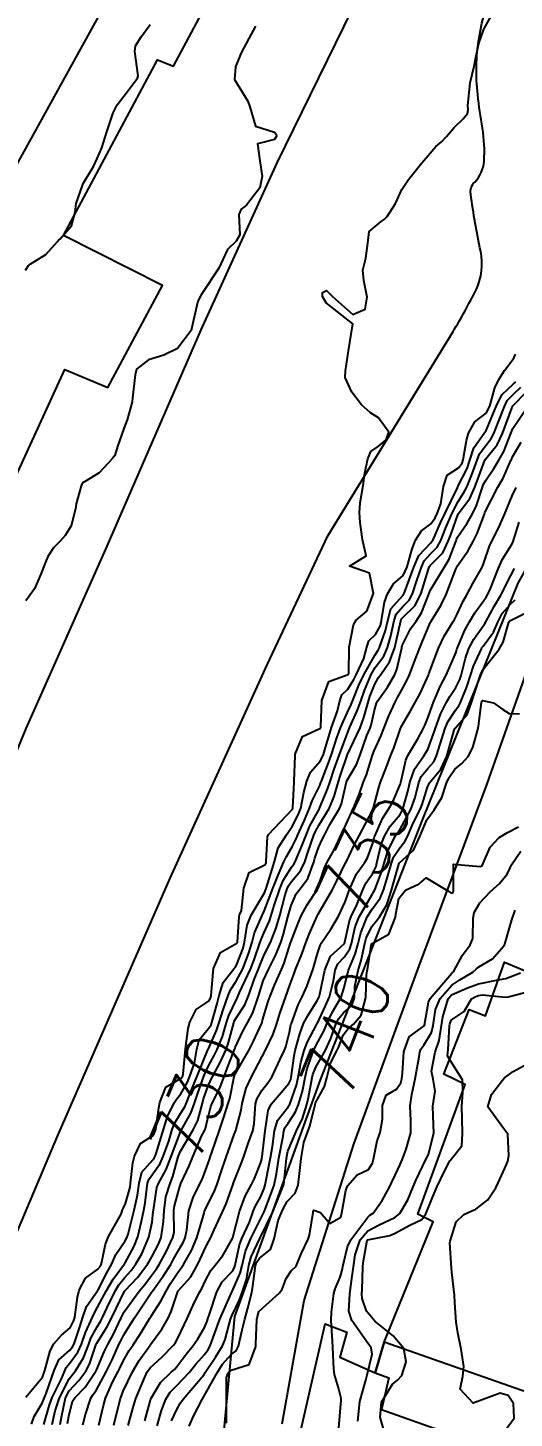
# Model space of a CAD drawing. Header units: metres. Extents: x 318500 to 325275, y 7408834 to 7428799.
# Drawn here: x 323237.1 to 323273.2, y 7418585.8 to 7418689 of the extents above; entities that cross this region are included whole.
import ezdxf
from ezdxf.enums import TextEntityAlignment as Align

# ---------------------------------------------------------------- set-up
doc = ezdxf.new("R2010")
doc.units = ezdxf.units.M
doc.header["$MEASUREMENT"] = 0
for name, color, linetype in [('Cotas', 45, 'Continuous'), ('Curvas de Nivel 1m', 11, 'Continuous'), ('Curvas de Nivel 5m', 15, 'Continuous'), ('Edificações', 30, 'Continuous'), ('Estação', 45, 'Continuous'), ('Vias Primárias', 230, 'Continuous')]:
    doc.layers.add(name, color=color, linetype=linetype)
doc.styles.add('Style-STANDARD', font='STANDARD.shx')

msp = doc.modelspace()

# ---------------------------------------------------------------- linework, layer by layer
at = {"layer": 'Curvas de Nivel 1m', "flags": 128}
for points, elevation in [([(323236.95, 7418587.34), (323238.18, 7418588.83), (323238.35, 7418589.32), (323238.75, 7418590.77), (323239.03, 7418591.31), (323239.59, 7418591.93), (323240.23, 7418592.49), (323240.5, 7418593.02), (323240.57, 7418593.29), (323240.77, 7418594.77), (323240.9, 7418595.28), (323241.37, 7418596.18), (323242.28, 7418596.83), (323242.49, 7418597.06), (323242.56, 7418597.27), (323242.86, 7418598.71), (323243.08, 7418599.26), (323244.02, 7418600.93), (323244.13, 7418601.24), (323244.19, 7418601.39), (323244.35, 7418601.71), (323244.69, 7418602.92), (323244.72, 7418603.23), (323244.9, 7418604.73), (323245.02, 7418605.23), (323245.47, 7418606.17), (323246.42, 7418606.78), (323246.6, 7418607.22), (323246.83, 7418608.83), (323246.89, 7418609.21), (323247.33, 7418610.35), (323248.48, 7418611.01), (323248.56, 7418611.11), (323248.59, 7418611.19), (323248.63, 7418611.33), (323248.8, 7418613.19), (323249, 7418614.7), (323249.12, 7418615.18), (323249.59, 7418616.13), (323250.55, 7418616.77), (323250.68, 7418617.04), (323250.7, 7418617.16), (323250.85, 7418618.88), (323250.89, 7418619.16), (323251.4, 7418620.35), (323252.61, 7418621.04), (323252.65, 7418621.1), (323252.66, 7418621.14), (323252.78, 7418623), (323252.82, 7418623.14), (323252.97, 7418623.46), (323253.12, 7418625.13), (323253.53, 7418626.28), (323254.69, 7418626.85), (323254.78, 7418627.02), (323254.8, 7418627.11), (323254.89, 7418628.93), (323254.96, 7418629.11), (323256.74, 7418630.99), (323256.77, 7418631.05), (323256.78, 7418631.08), (323256.86, 7418632.99), (323256.86, 7418633.08), (323256.94, 7418634.94), (323256.94, 7418635.08), (323257.5, 7418636.39), (323258.82, 7418637), (323258.85, 7418637.06), (323258.86, 7418637.1), (323258.93, 7418639.06), (323259.45, 7418640.47), (323260.88, 7418640.99), (323260.9, 7418641.01), (323260.91, 7418641.03), (323260.93, 7418641.08), (323260.95, 7418643.03), (323261.28, 7418644.67), (323261.47, 7418645.02), (323262.27, 7418645.68), (323262.76, 7418647), (323262.47, 7418648.51), (323260.98, 7418649.03), (323262.21, 7418649.79), (323261.94, 7418651.02), (323261.78, 7418652.27), (323261.71, 7418653.02), (323261.76, 7418653.74), (323261.99, 7418655.02), (323262.12, 7418655.97), (323262.33, 7418657.01), (323262.56, 7418657.54), (323263.1, 7418657.91), (323263.7, 7418658.41), (323263.91, 7418658.99), (323263.13, 7418660.05), (323262.54, 7418660.42), (323261.86, 7418661.02), (323261.15, 7418661.95), (323260.66, 7418663.04), (323260.69, 7418663.53), (323260.9, 7418665.03), (323261.22, 7418667.03), (323259.24, 7418668.59), (323258.98, 7418669.06), (323258.98, 7418669.34), (323259.26, 7418669.49), (323259.72, 7418669.05), (323261.23, 7418667.71), (323262.14, 7418668.11), (323262.3, 7418669.01), (323262.04, 7418670.25), (323261.98, 7418671.02), (323262.18, 7418671.91), (323262.33, 7418673.02), (323262.44, 7418673.89), (323263.32, 7418674.62), (323263.55, 7418674.78), (323263.77, 7418675), (323264.39, 7418675.95), (323264.87, 7418676.99), (323265.37, 7418677.74), (323266.35, 7418678.97), (323266.81, 7418679.53), (323267.4, 7418680.18), (323267.81, 7418680.54), (323268.17, 7418680.94), (323268.75, 7418681.6), (323269.43, 7418682.24), (323269.73, 7418682.63), (323269.78, 7418682.92), (323269.76, 7418683.24), (323269.95, 7418684.92), (323270.24, 7418686.15), (323270.39, 7418686.92), (323270.58, 7418687.84), (323270.95, 7418688.91), (323271.53, 7418689.91)], 727), ([(323236.93, 7418671.02), (323237.15, 7418671.35), (323237.21, 7418671.42), (323237.27, 7418671.45), (323238.43, 7418672.18), (323239.3, 7418673.14), (323239.38, 7418673.24), (323239.46, 7418673.32), (323240.33, 7418674.29), (323240.6, 7418675.31), (323240.69, 7418675.95), (323241.15, 7418677.3), (323241.21, 7418677.44), (323241.36, 7418677.69), (323241.96, 7418678.7), (323242.24, 7418679.29), (323242.58, 7418680.09), (323242.96, 7418681.28), (323243.42, 7418682.7), (323243.72, 7418683.27), (323244.46, 7418684.24), (323245.23, 7418685.25), (323245.28, 7418685.43), (323245.03, 7418687.25), (323245.09, 7418687.66), (323245.5, 7418688.32), (323246.18, 7418689.24)], 727), ([(323254.01, 7418689.13), (323253.5, 7418688.21), (323252.93, 7418687.15), (323252.52, 7418686.11), (323252.44, 7418685.16), (323253.44, 7418683.55), (323253.57, 7418683.14), (323253.99, 7418681.7), (323255.41, 7418681.25), (323255.54, 7418681.11), (323255.56, 7418680.96), (323255.4, 7418680.7), (323254.15, 7418680.38), (323254.32, 7418679.13), (323254.5, 7418677.98), (323254.32, 7418677.13), (323253.34, 7418675.84), (323252.94, 7418675.54), (323252.76, 7418675.15), (323252.83, 7418673.62), (323252.55, 7418673.15), (323251.92, 7418672.53), (323251.27, 7418671.16), (323249.96, 7418669.18), (323249.72, 7418668.7), (323249.37, 7418667.19), (323249.21, 7418666.53), (323248.2, 7418665.2), (323247.18, 7418664.7), (323246.05, 7418664.36), (323245.17, 7418663.67), (323245.07, 7418663.24), (323244.87, 7418661.52), (323244.83, 7418661.24), (323244.48, 7418659.89), (323244.22, 7418659.25), (323243.74, 7418657.91), (323243.55, 7418657.26), (323243.35, 7418657.01), (323243.08, 7418656.7), (323242.39, 7418655.97), (323241.31, 7418655.3), (323241.15, 7418655.21), (323241.06, 7418655), (323240.69, 7418653.65), (323240.64, 7418653.3), (323240.3, 7418652.02), (323239.86, 7418651.31), (323239.46, 7418650.86), (323239, 7418650.4), (323238.57, 7418649.74), (323238.4, 7418649.33), (323238.06, 7418648.43), (323237.58, 7418647.34), (323236.94, 7418646.45)], 727), ([(323237.37, 7418585.33), (323237.57, 7418585.9), (323238.15, 7418586.89), (323238.28, 7418587.2), (323238.33, 7418587.32), (323238.45, 7418587.6), (323239.04, 7418589.31), (323239.4, 7418590.1), (323240.2, 7418590.82), (323240.42, 7418591.07), (323240.52, 7418591.29), (323240.95, 7418592.56), (323241.18, 7418593.28), (323241.45, 7418594.07), (323242.26, 7418595.23), (323242.28, 7418595.27), (323242.97, 7418596.57), (323243.32, 7418597.25), (323243.63, 7418597.92), (323244.32, 7418598.95), (323244.43, 7418599.13), (323244.48, 7418599.24), (323244.53, 7418599.44), (323244.99, 7418601.23), (323245.24, 7418602.34), (323245.35, 7418603.23), (323245.56, 7418604.04), (323246.4, 7418604.99), (323246.5, 7418605.12), (323246.54, 7418605.22), (323246.61, 7418605.43), (323247.17, 7418607.21), (323247.46, 7418608.18), (323247.96, 7418609.2), (323248.16, 7418609.49), (323248.46, 7418609.86), (323248.94, 7418610.72), (323249.13, 7418611.18), (323249.46, 7418612.14), (323249.64, 7418613.17), (323249.82, 7418613.86), (323250.52, 7418614.7), (323250.7, 7418614.99), (323250.75, 7418615.16), (323251.15, 7418616.56), (323251.3, 7418617.15), (323251.6, 7418618.12), (323252.4, 7418619.14), (323252.49, 7418619.23), (323252.58, 7418619.41), (323253.07, 7418620.67), (323253.18, 7418621.13), (323253.39, 7418622.37), (323253.68, 7418623.12), (323254.66, 7418624.79), (323254.79, 7418625.11), (323255.24, 7418626.54), (323255.4, 7418627.1), (323255.69, 7418628.11), (323256.29, 7418629.09), (323256.73, 7418629.7), (323257.2, 7418630.61), (323257.36, 7418631.07), (323257.59, 7418632.24), (323257.81, 7418633.07), (323258.09, 7418633.75), (323258.79, 7418634.55), (323258.98, 7418634.88), (323259.04, 7418635.06), (323259.14, 7418635.4), (323259.65, 7418637.05), (323260.09, 7418638.29), (323260.25, 7418639.04), (323260.41, 7418639.48), (323260.86, 7418639.91), (323261.29, 7418640.61), (323261.49, 7418641.02), (323262.04, 7418642.17), (323262.26, 7418643.01), (323262.42, 7418643.5), (323262.91, 7418643.96), (323263.29, 7418644.63), (323263.36, 7418645), (323263.59, 7418646.36), (323263.81, 7418646.99), (323264.24, 7418647.71), (323264.97, 7418648.35), (323265.27, 7418648.98), (323265.64, 7418650.33), (323265.89, 7418650.97), (323266.32, 7418651.66), (323267.03, 7418652.17), (323267.35, 7418652.63), (323267.49, 7418652.94), (323267.77, 7418653.66), (323267.95, 7418654.94), (323268.23, 7418655.78), (323269.08, 7418656.34), (323269.34, 7418656.67), (323269.41, 7418656.92), (323269.67, 7418658.36), (323269.82, 7418658.91), (323270.28, 7418659.76), (323271.13, 7418660.38), (323271.4, 7418660.9), (323271.78, 7418662.27), (323272.07, 7418662.89), (323272.5, 7418663.57), (323273.19, 7418664.47), (323273.3, 7418664.76)], 728), ([(323238.28, 7418585.32), (323238.7, 7418586.77), (323238.9, 7418587.31), (323239.58, 7418588.71), (323239.83, 7418589.3), (323239.94, 7418589.54), (323240.19, 7418589.83), (323240.81, 7418590.67), (323241.07, 7418591.28), (323241.37, 7418592.13), (323241.89, 7418593.27), (323242, 7418593.51), (323242.25, 7418593.97), (323242.94, 7418595.26), (323243.42, 7418596.1), (323244.28, 7418597.24), (323244.29, 7418597.26), (323244.99, 7418598.55), (323245.26, 7418599.23), (323245.52, 7418600.41), (323245.7, 7418601.22), (323245.81, 7418601.76), (323245.99, 7418603.22), (323246.08, 7418603.51), (323246.38, 7418603.91), (323246.92, 7418604.68), (323247.14, 7418605.21), (323247.55, 7418606.34), (323247.82, 7418607.2), (323247.98, 7418607.65), (323248.44, 7418608.39), (323248.74, 7418608.89), (323248.87, 7418609.18), (323249.33, 7418610.32), (323249.66, 7418611.17), (323250.47, 7418613.13), (323250.48, 7418613.16), (323250.5, 7418613.21), (323251.11, 7418614.57), (323251.3, 7418615.15), (323251.59, 7418616.1), (323251.96, 7418617.15), (323252.14, 7418617.57), (323252.57, 7418618.23), (323253.06, 7418619.13), (323253.49, 7418620.24), (323253.74, 7418621.12), (323253.93, 7418621.81), (323254.5, 7418623.11), (323254.64, 7418623.42), (323255.28, 7418625.1), (323255.67, 7418626.1), (323256.11, 7418627.09), (323256.3, 7418627.48), (323256.71, 7418628.19), (323257.02, 7418628.78), (323257.14, 7418629.08), (323257.63, 7418630.18), (323258, 7418631.07), (323258.2, 7418631.61), (323258.77, 7418632.75), (323258.86, 7418632.96), (323258.9, 7418633.06), (323259.41, 7418634.43), (323259.63, 7418635.05), (323260.05, 7418636.28), (323260.32, 7418637.04), (323260.84, 7418638.2), (323261.1, 7418638.77), (323261.2, 7418639.02), (323261.68, 7418640.2), (323262.06, 7418641.01), (323262.89, 7418642.45), (323263.11, 7418642.79), (323263.21, 7418643), (323263.66, 7418644.25), (323263.82, 7418644.99), (323264.06, 7418645.87), (323264.96, 7418646.89), (323265, 7418646.94), (323265.02, 7418646.98), (323265.06, 7418647.07), (323265.76, 7418648.97), (323266.12, 7418649.83), (323267.01, 7418650.76), (323267.1, 7418650.86), (323267.16, 7418650.95), (323267.73, 7418652.24), (323268.05, 7418652.93), (323269, 7418654.86), (323269.02, 7418654.92), (323269.03, 7418654.95), (323269.06, 7418655), (323269.71, 7418656.28), (323269.92, 7418656.91), (323270.2, 7418657.81), (323270.97, 7418658.9), (323271.04, 7418658.98), (323271.12, 7418659.1), (323271.88, 7418660.89), (323272.28, 7418661.76), (323273.17, 7418662.57), (323273.32, 7418662.71)], 729), ([(323239.49, 7418585.3), (323239.58, 7418585.86), (323239.9, 7418587.29), (323240.17, 7418587.8), (323240.88, 7418588.57), (323241.41, 7418589.28), (323241.67, 7418589.79), (323242.17, 7418591.27), (323242.18, 7418591.3), (323242.21, 7418591.36), (323242.96, 7418592.53), (323243.34, 7418593.25), (323244.26, 7418595.2), (323244.29, 7418595.24), (323245.25, 7418596.25), (323245.99, 7418597.21), (323246.11, 7418597.4), (323246.3, 7418597.76), (323246.8, 7418598.71), (323246.99, 7418599.2), (323247.16, 7418600.37), (323247.21, 7418601.2), (323247.34, 7418602.21), (323247.66, 7418603.2), (323247.85, 7418603.72), (323248.26, 7418605.19), (323248.4, 7418605.56), (323249.38, 7418607.18), (323249.71, 7418607.89), (323250.05, 7418609.17), (323250.14, 7418609.48), (323250.47, 7418610.39), (323250.7, 7418610.94), (323250.82, 7418611.16), (323251.4, 7418612.24), (323251.81, 7418613.15), (323251.99, 7418613.66), (323252.39, 7418615.14), (323252.42, 7418615.25), (323252.53, 7418615.45), (323253.21, 7418616.47), (323253.47, 7418617.13), (323253.94, 7418618.48), (323254.21, 7418619.12), (323254.32, 7418619.38), (323254.59, 7418620.05), (323254.94, 7418620.77), (323255.1, 7418621.1), (323255.53, 7418622.19), (323255.8, 7418623.09), (323256.21, 7418624.64), (323256.35, 7418625.08), (323256.44, 7418625.3), (323256.67, 7418625.62), (323257.35, 7418626.41), (323257.66, 7418627.07), (323257.92, 7418627.84), (323258.33, 7418629.06), (323258.45, 7418629.34), (323258.73, 7418629.83), (323259.47, 7418631.05), (323259.85, 7418631.94), (323260.16, 7418633.04), (323260.3, 7418633.51), (323260.8, 7418634.98), (323260.81, 7418635.02), (323260.83, 7418635.06), (323261.76, 7418637.02), (323262.05, 7418637.79), (323262.39, 7418639.01), (323262.5, 7418639.36), (323262.87, 7418640.28), (323263.12, 7418640.76), (323263.31, 7418641), (323263.96, 7418641.92), (323264.34, 7418642.99), (323264.44, 7418643.45), (323264.78, 7418644.98), (323264.82, 7418645.1), (323264.93, 7418645.22), (323265.84, 7418646.08), (323266.27, 7418646.96), (323266.84, 7418648.81), (323266.89, 7418648.95), (323266.91, 7418649.02), (323266.98, 7418649.09), (323267.9, 7418650.03), (323268.34, 7418650.93), (323268.52, 7418651.43), (323269.04, 7418652.92), (323269.91, 7418654.05), (323270.29, 7418654.91), (323270.5, 7418655.48), (323271.04, 7418656.9), (323271.06, 7418656.93), (323271.09, 7418656.98), (323271.95, 7418658.05), (323272.34, 7418658.88), (323273.03, 7418660.76), (323273.07, 7418660.87), (323273.09, 7418660.92), (323273.14, 7418660.97), (323274.08, 7418661.93)], 731), ([(323240.04, 7418585.38), (323240.14, 7418585.93), (323240.41, 7418587.03), (323240.59, 7418587.29), (323241.35, 7418588.09), (323242.15, 7418589.27), (323242.16, 7418589.29), (323242.18, 7418589.35), (323242.75, 7418590.71), (323243.03, 7418591.26), (323243.45, 7418592.02), (323244.02, 7418593.24), (323244.24, 7418593.68), (323245.36, 7418595.22), (323245.77, 7418595.71), (323246.28, 7418596.36), (323246.64, 7418596.86), (323246.85, 7418597.2), (323247.36, 7418598.14), (323247.87, 7418599.19), (323247.95, 7418599.57), (323247.94, 7418601.19), (323247.99, 7418601.55), (323248.37, 7418602.97), (323248.43, 7418603.13), (323248.45, 7418603.19), (323249.06, 7418604.51), (323249.34, 7418605.18), (323250.02, 7418606.77), (323250.24, 7418607.16), (323250.29, 7418607.29), (323250.43, 7418607.94), (323250.68, 7418608.93), (323250.78, 7418609.16), (323251.34, 7418610.28), (323251.67, 7418611.15), (323251.9, 7418611.73), (323252.44, 7418613.14), (323252.46, 7418613.18), (323252.5, 7418613.31), (323253.09, 7418614.56), (323253.41, 7418615.13), (323253.79, 7418615.87), (323254.21, 7418617.12), (323254.57, 7418618.25), (323254.97, 7418619.1), (323255.51, 7418620.18), (323255.87, 7418621.09), (323256.05, 7418621.65), (323256.43, 7418623.08), (323256.65, 7418623.85), (323257.02, 7418624.71), (323257.31, 7418625.07), (323257.89, 7418625.85), (323258.33, 7418627.06), (323258.41, 7418627.35), (323258.71, 7418628.19), (323258.98, 7418628.79), (323259.11, 7418629.05), (323259.53, 7418629.85), (323260.24, 7418631.04), (323260.39, 7418631.39), (323260.75, 7418633.03), (323260.75, 7418633.05), (323260.77, 7418633.09), (323261.49, 7418634.32), (323261.77, 7418635.02), (323262.27, 7418636.46), (323262.51, 7418637), (323262.59, 7418637.24), (323262.84, 7418638.35), (323262.99, 7418638.86), (323263.07, 7418639), (323263.8, 7418640.06), (323264.35, 7418640.99), (323264.5, 7418641.37), (323264.86, 7418642.98), (323264.86, 7418643.02), (323264.9, 7418643.14), (323265.52, 7418644.37), (323265.94, 7418644.96), (323266.33, 7418645.57), (323266.86, 7418646.95), (323266.96, 7418647.22), (323268, 7418648.93), (323268.37, 7418649.55), (323268.9, 7418650.92), (323268.93, 7418651.01), (323269.01, 7418651.19), (323269.72, 7418652.23), (323270.12, 7418652.91), (323270.42, 7418653.53), (323270.85, 7418654.9), (323270.9, 7418655.06), (323271.07, 7418655.38), (323271.69, 7418656.28), (323272.08, 7418656.89), (323272.44, 7418657.54), (323272.96, 7418658.87), (323273.12, 7418659.26), (323274.19, 7418660.85)], 732), ([(323241.18, 7418585.28), (323241.37, 7418586.05), (323241.78, 7418587.27), (323241.93, 7418587.5), (323242.17, 7418587.84), (323242.94, 7418589.26), (323243.35, 7418590.1), (323243.86, 7418591.25), (323243.98, 7418591.48), (323244.22, 7418591.96), (323244.71, 7418592.76), (323245.01, 7418593.23), (323246.26, 7418595.09), (323246.31, 7418595.16), (323246.34, 7418595.21), (323247.15, 7418596.33), (323247.7, 7418597.2), (323247.91, 7418597.58), (323248.31, 7418598.28), (323248.64, 7418598.86), (323248.78, 7418599.18), (323248.9, 7418599.76), (323249.05, 7418601.18), (323249.36, 7418602.17), (323249.87, 7418603.17), (323250.03, 7418603.51), (323250.39, 7418604.44), (323250.57, 7418604.98), (323250.64, 7418605.16), (323250.76, 7418605.51), (323251.33, 7418607.15), (323251.59, 7418607.99), (323251.97, 7418609.14), (323252.08, 7418609.52), (323252.41, 7418611.14), (323252.42, 7418611.2), (323252.48, 7418611.32), (323253.52, 7418613.12), (323253.85, 7418613.78), (323254.47, 7418615.11), (323254.49, 7418615.16), (323254.53, 7418615.32), (323254.95, 7418616.71), (323255.08, 7418617.1), (323255.4, 7418617.93), (323255.93, 7418619.09), (323256.13, 7418619.55), (323256.6, 7418621.08), (323256.61, 7418621.11), (323257.17, 7418622.53), (323257.4, 7418623.07), (323257.83, 7418623.88), (323258.6, 7418625.06), (323258.62, 7418625.1), (323258.66, 7418625.23), (323259.11, 7418626.63), (323259.31, 7418627.05), (323259.81, 7418627.93), (323260.35, 7418629.04), (323260.73, 7418629.89), (323261.26, 7418631.02), (323261.7, 7418632.08), (323262.03, 7418633.01), (323262.23, 7418633.55), (323262.68, 7418635), (323262.8, 7418635.33), (323263.34, 7418636.47), (323263.54, 7418636.99), (323263.9, 7418637.92), (323264.39, 7418638.98), (323264.55, 7418639.29), (323264.86, 7418639.86), (323265.26, 7418640.59), (323265.44, 7418640.97), (323265.76, 7418641.83), (323266.19, 7418642.96), (323266.41, 7418643.46), (323266.93, 7418644.71), (323267, 7418644.88), (323267.04, 7418644.95), (323267.76, 7418646.12), (323268.16, 7418646.93), (323268.87, 7418648.81), (323268.92, 7418648.92), (323268.95, 7418648.96), (323268.98, 7418649.03), (323269.76, 7418650.15), (323270.19, 7418650.91), (323270.46, 7418651.47), (323271, 7418652.9), (323271.01, 7418652.93), (323271.04, 7418653.01), (323272, 7418654.89), (323272.38, 7418655.57), (323272.96, 7418656.87), (323273, 7418656.96), (323273.09, 7418657.16), (323273.73, 7418658.24)], 733), ([(323242.36, 7418585.27), (323242.7, 7418586.72), (323242.86, 7418587.26), (323243.41, 7418588.49), (323243.81, 7418589.25), (323243.93, 7418589.49), (323244.19, 7418590.05), (323244.62, 7418590.81), (323244.91, 7418591.23), (323245.44, 7418592.01), (323246.14, 7418593.21), (323246.24, 7418593.35), (323246.98, 7418594.47), (323247.36, 7418595.2), (323247.69, 7418595.78), (323248.28, 7418596.66), (323248.5, 7418596.97), (323248.64, 7418597.18), (323249.24, 7418598.24), (323249.63, 7418599.17), (323250.19, 7418601.01), (323250.22, 7418601.16), (323250.25, 7418601.25), (323250.34, 7418601.42), (323250.93, 7418602.59), (323251.15, 7418603.15), (323251.46, 7418604.08), (323251.82, 7418605.15), (323252.42, 7418606.84), (323252.53, 7418607.14), (323252.94, 7418608.64), (323253.02, 7418609.13), (323253.31, 7418610.29), (323253.69, 7418611.12), (323254.5, 7418612.64), (323254.74, 7418613.11), (323255.32, 7418614.3), (323255.59, 7418615.09), (323255.81, 7418615.82), (323256.24, 7418617.08), (323256.57, 7418618), (323256.87, 7418618.79), (323256.98, 7418619.08), (323257.44, 7418620.23), (323257.74, 7418621.07), (323257.98, 7418621.71), (323258.57, 7418623.06), (323258.59, 7418623.11), (323258.64, 7418623.19), (323259.72, 7418625.04), (323260.04, 7418625.67), (323260.69, 7418627), (323260.7, 7418627.02), (323261.36, 7418628.37), (323261.69, 7418629.02), (323262.74, 7418631), (323263.16, 7418632.6), (323263.29, 7418632.99), (323263.71, 7418634.06), (323264.06, 7418634.99), (323264.26, 7418635.53), (323264.77, 7418636.98), (323264.78, 7418637.02), (323264.82, 7418637.1), (323265.51, 7418638.3), (323265.89, 7418638.96), (323266.23, 7418639.59), (323266.85, 7418640.95), (323266.88, 7418641.03), (323267.6, 7418642.94), (323268.02, 7418643.83), (323268.68, 7418644.92), (323268.78, 7418645.08), (323268.94, 7418645.42), (323269.43, 7418646.44), (323269.68, 7418646.91), (323270.13, 7418647.75), (323270.8, 7418648.9), (323270.86, 7418649.02), (323270.99, 7418649.36), (323271.38, 7418650.52), (323271.56, 7418650.89), (323272.05, 7418651.86), (323272.48, 7418652.88), (323273.05, 7418654.25), (323273.35, 7418654.87)], 734), ([(323244.55, 7418585.23), (323244.88, 7418586.5), (323245.11, 7418587.23), (323245.78, 7418588.82), (323245.96, 7418589.21), (323246.04, 7418589.35), (323246.18, 7418589.52), (323247.07, 7418590.33), (323247.92, 7418591.19), (323248.04, 7418591.36), (323248.22, 7418591.73), (323248.69, 7418592.72), (323248.92, 7418593.18), (323249.48, 7418594.4), (323249.87, 7418595.17), (323250.02, 7418595.41), (323250.27, 7418595.96), (323250.68, 7418596.75), (323251, 7418597.15), (323251.58, 7418597.86), (323252.3, 7418599.13), (323252.32, 7418599.19), (323252.81, 7418601.13), (323253.22, 7418602.26), (323253.69, 7418603.12), (323253.93, 7418603.57), (323254.39, 7418604.75), (323254.47, 7418605.04), (323254.48, 7418605.11), (323254.5, 7418605.21), (323254.72, 7418607.11), (323254.94, 7418608.61), (323255.15, 7418609.1), (323255.76, 7418609.79), (323256.47, 7418610.63), (323256.62, 7418610.93), (323256.65, 7418611.08), (323256.88, 7418612.69), (323256.95, 7418613.08), (323257.28, 7418614.31), (323257.57, 7418615.07), (323257.9, 7418615.71), (323258.56, 7418616.75), (323258.67, 7418616.95), (323258.72, 7418617.06), (323258.78, 7418617.27), (323259.14, 7418619.05), (323259.57, 7418620.07), (323260.61, 7418621.03), (323260.97, 7418622.69), (323261.1, 7418623.02), (323261.53, 7418623.9), (323261.96, 7418625.01), (323262.19, 7418625.49), (323262.68, 7418626.19), (323262.95, 7418626.74), (323263.02, 7418627), (323263.34, 7418628.36), (323263.58, 7418628.99), (323264, 7418629.72), (323264.74, 7418630.59), (323264.95, 7418630.98), (323265.33, 7418632.4), (323265.45, 7418632.97), (323265.8, 7418633.95), (323266.51, 7418634.95), (323266.8, 7418635.43), (323267.33, 7418636.94), (323267.73, 7418638.04), (323268.18, 7418638.93), (323268.43, 7418639.35), (323268.87, 7418640.02), (323269.18, 7418640.61), (323269.28, 7418640.92), (323269.59, 7418642.21), (323269.85, 7418642.91), (323270.21, 7418643.61), (323270.93, 7418644.62), (323271.04, 7418644.78), (323271.1, 7418644.9), (323271.74, 7418646.1), (323272.21, 7418646.88), (323272.97, 7418648.33), (323273.23, 7418648.87)], 736), ([(323245.78, 7418585.57), (323246.16, 7418586.95), (323246.21, 7418587.16), (323246.23, 7418587.21), (323246.94, 7418588.43), (323247.73, 7418589.19), (323247.98, 7418589.4), (323248.19, 7418589.64), (323248.86, 7418590.52), (323249.38, 7418591.17), (323249.72, 7418591.66), (323250.23, 7418592.57), (323250.4, 7418592.99), (323250.46, 7418593.16), (323250.59, 7418593.5), (323251.12, 7418595.15), (323251.52, 7418595.89), (323252.28, 7418596.69), (323252.45, 7418596.97), (323252.48, 7418597.13), (323252.8, 7418598.64), (323252.98, 7418599.12), (323253.55, 7418600.34), (323253.82, 7418601.12), (323253.97, 7418601.49), (323254.36, 7418602.19), (323254.64, 7418602.83), (323254.72, 7418603.1), (323255, 7418604.49), (323255.1, 7418605.1), (323255.26, 7418605.95), (323255.41, 7418607.1), (323255.63, 7418607.89), (323256.45, 7418608.93), (323256.51, 7418609.02), (323256.54, 7418609.08), (323257.04, 7418610.5), (323257.16, 7418611.07), (323257.37, 7418612.19), (323257.6, 7418613.07), (323257.85, 7418613.73), (323258.53, 7418614.98), (323258.56, 7418615.03), (323258.57, 7418615.06), (323259.2, 7418616.4), (323259.49, 7418617.05), (323259.78, 7418618.25), (323259.92, 7418619.04), (323260.12, 7418619.5), (323260.6, 7418620.03), (323261, 7418620.63), (323261.12, 7418621.02), (323261.4, 7418622.25), (323261.7, 7418623.01), (323262.66, 7418624.65), (323262.79, 7418624.87), (323262.86, 7418625), (323263.36, 7418626.31), (323263.56, 7418626.99), (323263.82, 7418627.87), (323264.38, 7418628.98), (323264.51, 7418629.19), (323264.73, 7418629.5), (323265.54, 7418630.97), (323265.85, 7418631.86), (323266.13, 7418632.96), (323266.31, 7418633.42), (323266.79, 7418634.01), (323267.23, 7418634.51), (323267.43, 7418634.94), (323267.7, 7418635.83), (323268.05, 7418636.93), (323268.27, 7418637.48), (323268.84, 7418638.33), (323269.09, 7418638.67), (323269.21, 7418638.92), (323269.7, 7418640.08), (323269.97, 7418640.91), (323270.18, 7418641.61), (323270.77, 7418642.9), (323270.81, 7418642.99), (323270.9, 7418643.1), (323271.67, 7418644.14), (323272, 7418644.88), (323272.31, 7418645.51), (323272.95, 7418646.24), (323273.29, 7418646.53)], 737), ([(323246.7, 7418585.2), (323247.01, 7418586.34), (323247.35, 7418587.2), (323247.66, 7418587.7), (323248.17, 7418588.22), (323249.06, 7418589.18), (323249.57, 7418589.79), (323250.2, 7418590.5), (323250.48, 7418590.88), (323250.64, 7418591.15), (323251.06, 7418592.31), (323251.36, 7418593.14), (323252.21, 7418595.08), (323252.23, 7418595.13), (323252.24, 7418595.15), (323252.26, 7418595.19), (323252.87, 7418596.54), (323253, 7418597.12), (323253.25, 7418598.18), (323253.64, 7418599.12), (323254.33, 7418600.46), (323254.63, 7418601.11), (323255.12, 7418602.34), (323255.38, 7418603.09), (323255.55, 7418603.92), (323255.72, 7418605.09), (323256.05, 7418606.72), (323256.11, 7418607.08), (323256.18, 7418607.33), (323256.43, 7418607.69), (323256.98, 7418608.53), (323257.2, 7418609.07), (323257.48, 7418610.05), (323257.68, 7418611.07), (323257.83, 7418611.73), (323258.31, 7418613.06), (323258.37, 7418613.2), (323258.51, 7418613.46), (323259.07, 7418614.51), (323259.29, 7418615.05), (323259.69, 7418615.89), (323260.37, 7418617.03), (323260.57, 7418617.67), (323260.9, 7418619.03), (323261.4, 7418620.22), (323261.63, 7418621.01), (323261.82, 7418621.82), (323262.29, 7418623.01), (323262.65, 7418623.57), (323263.26, 7418624.39), (323263.51, 7418624.99), (323263.78, 7418625.88), (323264.1, 7418626.99), (323264.25, 7418627.43), (323264.71, 7418628.13), (323265.1, 7418628.59), (323265.28, 7418628.97), (323265.71, 7418629.95), (323266.23, 7418630.96), (323266.37, 7418631.33), (323266.77, 7418632.63), (323266.86, 7418632.86), (323266.92, 7418632.95), (323267.75, 7418633.97), (323268.2, 7418634.93), (323268.75, 7418636.85), (323268.77, 7418636.92), (323268.78, 7418636.96), (323268.82, 7418637), (323269.72, 7418638.03), (323270.05, 7418638.91), (323270.23, 7418639.54), (323270.68, 7418640.9), (323270.73, 7418641.05), (323270.88, 7418641.34), (323272.09, 7418642.88), (323272.38, 7418643.4), (323272.82, 7418644.87), (323272.86, 7418644.94), (323272.93, 7418645.01), (323274.17, 7418645.62)], 738), ([(323247.75, 7418585.58), (323248.15, 7418586.43), (323248.43, 7418586.91), (323248.63, 7418587.18), (323250.18, 7418589.02), (323250.27, 7418589.16), (323251.02, 7418590.32), (323251.54, 7418591.14), (323251.75, 7418591.61), (323252.15, 7418593.13), (323252.24, 7418593.37), (323252.81, 7418594.57), (323253.02, 7418595.12), (323253.32, 7418596.07), (323253.51, 7418597.12), (323253.67, 7418597.75), (323254.32, 7418599.11), (323255.28, 7418601.1), (323255.59, 7418601.85), (323256.07, 7418603.08), (323256.12, 7418603.33), (323256.3, 7418605.08), (323256.41, 7418605.61), (323257.03, 7418607.07), (323257.48, 7418608.03), (323257.82, 7418609.07), (323257.94, 7418609.58), (323258.2, 7418611.06), (323258.25, 7418611.29), (323258.49, 7418611.85), (323259.16, 7418613.05), (323259.6, 7418613.96), (323259.97, 7418615.04), (323260.15, 7418615.43), (323260.54, 7418615.86), (323261.16, 7418616.41), (323261.34, 7418617.02), (323261.38, 7418617.83), (323261.61, 7418619.01), (323261.85, 7418619.75), (323262.12, 7418621.01), (323262.22, 7418621.41), (323262.63, 7418622.27), (323262.95, 7418622.68), (323263.21, 7418622.99), (323263.76, 7418623.88), (323264.11, 7418624.99), (323264.22, 7418625.43), (323264.67, 7418626.98), (323264.67, 7418627), (323264.69, 7418627.02), (323265.72, 7418627.95), (323266.19, 7418628.96), (323266.73, 7418630.21), (323267.27, 7418630.94), (323267.83, 7418631.85), (323268.19, 7418632.93), (323268.37, 7418633.34), (323268.79, 7418633.96), (323269.31, 7418634.39), (323269.8, 7418634.91), (323270.13, 7418635.58), (323270.52, 7418636.9), (323270.56, 7418637.16), (323270.77, 7418638.9), (323270.79, 7418638.96), (323270.85, 7418639.06), (323271.68, 7418638.89), (323272.36, 7418638.39), (323272.84, 7418638.1), (323273.61, 7418638.08)], 739), ([(323251.85, 7418585.42), (323251.85, 7418587.13), (323251.85, 7418588.81), (323251.98, 7418589.13), (323252.06, 7418589.26), (323252.18, 7418589.35), (323253.54, 7418589.77), (323254.02, 7418591.11), (323254.03, 7418591.29), (323254.1, 7418593.11), (323254.11, 7418593.24), (323254.25, 7418593.71), (323255.79, 7418595.09), (323255.99, 7418595.35), (323256.28, 7418596.14), (323256.65, 7418596.71), (323257.01, 7418597.07), (323257.4, 7418597.97), (323257.91, 7418599.06), (323258.02, 7418599.37), (323258.28, 7418601.06), (323258.29, 7418601.11), (323258.34, 7418601.22), (323258.82, 7418601.05), (323259.53, 7418600.24), (323260.34, 7418600.69), (323260.4, 7418601.03), (323260.71, 7418602.68), (323260.83, 7418603.02), (323261.56, 7418603.84), (323262.39, 7418604.25), (323262.68, 7418604.72), (323262.75, 7418605), (323263.04, 7418606.37), (323263.25, 7418606.99), (323263.44, 7418607.99), (323263.42, 7418608.99), (323263.7, 7418609.75), (323264.47, 7418610.2), (323264.78, 7418610.67), (323264.86, 7418610.97), (323264.91, 7418611.4), (323265.02, 7418612.97), (323265.4, 7418614.08), (323266.53, 7418614.91), (323266.55, 7418614.93), (323266.55, 7418614.95), (323266.84, 7418616.67), (323266.97, 7418616.94), (323268.58, 7418618.82), (323268.63, 7418618.86), (323268.7, 7418618.92), (323269.36, 7418620.15), (323269.94, 7418620.91), (323270.14, 7418621.38), (323270.16, 7418622.9), (323270.24, 7418623.31), (323270.65, 7418624.05), (323271.44, 7418624.89), (323272.09, 7418625.46), (323272.68, 7418626.17), (323272.92, 7418626.64), (323273.01, 7418626.87), (323273.69, 7418627.87)], 741), ([(323260.18, 7418585.03), (323260.33, 7418586.85), (323260.36, 7418587.03), (323260.37, 7418587.23), (323260.17, 7418588.03), (323259.87, 7418589.03), (323259.81, 7418589.41), (323259.75, 7418591.03), (323259.72, 7418591.53), (323259.61, 7418593.04), (323259.64, 7418593.65), (323259.82, 7418595.03), (323259.91, 7418595.39), (323260.28, 7418596.25), (323260.45, 7418596.87), (323260.48, 7418597.03), (323260.84, 7418598.5), (323261.07, 7418599.02), (323262.34, 7418600.71), (323262.5, 7418600.84), (323262.74, 7418601), (323263.41, 7418601.93), (323263.97, 7418602.98), (323264.1, 7418603.26), (323264.38, 7418603.83), (323264.75, 7418604.62), (323264.9, 7418604.97), (323265.19, 7418605.75), (323265.53, 7418606.96), (323265.54, 7418607.86), (323265.49, 7418608.96), (323265.62, 7418609.8), (323265.85, 7418610.96), (323266.15, 7418612.6), (323266.2, 7418612.95), (323266.27, 7418613.18), (323266.51, 7418613.46), (323267.07, 7418614.4), (323267.2, 7418614.94), (323267.37, 7418616.11), (323267.7, 7418616.93), (323268.57, 7418617.92), (323269.18, 7418618.31), (323270.15, 7418618.9), (323270.38, 7418619.11), (323270.59, 7418619.28), (323271.6, 7418619.88), (323272.47, 7418620.87), (323272.52, 7418620.96), (323272.62, 7418621.32), (323272.97, 7418622.53), (323273.07, 7418622.86), (323273.29, 7418623.5)], 742), ([(323261.59, 7418585.56), (323261.75, 7418587.01), (323262.18, 7418588.61), (323262.3, 7418589), (323262.66, 7418590.54), (323262.59, 7418590.99), (323262.22, 7418591.53), (323261.15, 7418593.02), (323260.94, 7418593.72), (323261.01, 7418595.02), (323261.16, 7418596.14), (323261.27, 7418597.02), (323261.41, 7418597.9), (323261.77, 7418599.01), (323262.33, 7418599.7), (323263.19, 7418600.14), (323264.34, 7418600.67), (323264.71, 7418600.97), (323265.32, 7418602), (323265.7, 7418602.96), (323265.9, 7418603.43), (323266.39, 7418604.46), (323266.55, 7418604.79), (323266.64, 7418604.95), (323266.85, 7418605.39), (323267.25, 7418606.94), (323267.18, 7418608.2), (323267.16, 7418608.94), (323267.34, 7418610.06), (323267.18, 7418610.94), (323267.07, 7418611.53), (323267.35, 7418612.94), (323267.63, 7418613.81), (323267.81, 7418614.93), (323267.9, 7418615.57), (323268.3, 7418616.92), (323268.56, 7418617.22), (323269.75, 7418617.73), (323270.57, 7418618.03), (323272.03, 7418618.33), (323272.58, 7418618.42), (323273.67, 7418618.85)], 743), ([(323263.5, 7418584.98), (323263.26, 7418585.86), (323263.36, 7418586.98), (323264.17, 7418588.31), (323264.54, 7418588.61), (323264.87, 7418588.96), (323265.18, 7418589.97), (323265.01, 7418590.96), (323264.22, 7418591.89), (323262.85, 7418592.99), (323262.25, 7418593.73), (323261.91, 7418594.66), (323261.9, 7418595.01), (323261.93, 7418595.34), (323261.98, 7418597), (323262, 7418597.3), (323262.29, 7418599), (323262.32, 7418599.03), (323263.97, 7418599.34), (323264.32, 7418599.48), (323265.47, 7418600.1), (323266.34, 7418600.53), (323266.64, 7418600.95), (323267.14, 7418602.16), (323267.46, 7418602.93), (323267.75, 7418603.56), (323268.4, 7418604.86), (323268.43, 7418604.89), (323268.46, 7418604.92), (323269.31, 7418606.01), (323269.38, 7418606.91), (323269.34, 7418608.01), (323269.32, 7418608.91), (323269.4, 7418609.98), (323269.36, 7418610.91), (323268.49, 7418612.31), (323268.25, 7418612.67), (323268.27, 7418612.92), (323268.31, 7418613.12), (323268.41, 7418614.92), (323268.42, 7418615.03), (323268.54, 7418615.32), (323269.49, 7418615.96), (323270.04, 7418616.91), (323270.37, 7418617.09), (323270.56, 7418617.15), (323270.86, 7418617.2), (323272.56, 7418617.04), (323272.75, 7418617.06), (323274.57, 7418617.54)], 744)]:
    msp.add_lwpolyline(points, dxfattribs=dict(at, elevation=elevation))
at = {"layer": 'Curvas de Nivel 5m', "flags": 128}
for points, elevation in [([(323238.91, 7418585.31), (323239.13, 7418586.32), (323239.44, 7418587.3), (323240.17, 7418588.7), (323240.43, 7418589.04), (323240.63, 7418589.29), (323241.22, 7418590.26), (323241.62, 7418591.28), (323241.78, 7418591.71), (323242.23, 7418592.55), (323242.5, 7418593), (323242.63, 7418593.26), (323242.98, 7418593.99), (323243.61, 7418595.25), (323243.85, 7418595.67), (323244.27, 7418596.21), (323244.77, 7418596.75), (323245.12, 7418597.23), (323245.55, 7418597.98), (323246.08, 7418599.21), (323246.33, 7418600.33), (323246.41, 7418601.13), (323246.42, 7418601.21), (323246.67, 7418602.9), (323246.8, 7418603.21), (323247.36, 7418604.23), (323247.73, 7418605.2), (323248.42, 7418607.03), (323248.5, 7418607.19), (323249.2, 7418608.42), (323249.48, 7418609.17), (323249.72, 7418609.91), (323250.17, 7418611.16), (323250.49, 7418611.88), (323250.94, 7418612.71), (323251.16, 7418613.15), (323251.54, 7418614.12), (323251.84, 7418615.15), (323252.01, 7418615.67), (323252.56, 7418616.81), (323252.67, 7418617.02), (323252.72, 7418617.14), (323252.82, 7418617.39), (323253.62, 7418619.12), (323253.9, 7418619.81), (323254.35, 7418621.11), (323254.42, 7418621.31), (323254.62, 7418621.78), (323255.04, 7418622.7), (323255.16, 7418623.1), (323255.38, 7418623.83), (323255.81, 7418625.09), (323256.06, 7418625.69), (323256.68, 7418626.69), (323256.85, 7418626.92), (323256.94, 7418627.08), (323257.46, 7418628.32), (323257.75, 7418629.07), (323258.04, 7418629.75), (323258.74, 7418631.02), (323258.76, 7418631.06), (323259.35, 7418632.47), (323259.55, 7418633.05), (323259.85, 7418633.97), (323260.23, 7418635.04), (323260.82, 7418636.64), (323260.99, 7418637.03), (323261.56, 7418638.3), (323261.81, 7418639.02), (323262.09, 7418639.79), (323262.58, 7418641), (323262.89, 7418641.51), (323263.53, 7418642.36), (323263.79, 7418642.99), (323264.05, 7418643.86), (323264.29, 7418644.99), (323264.44, 7418645.48), (323264.95, 7418646.05), (323265.42, 7418646.51), (323265.65, 7418646.97), (323265.99, 7418647.98), (323266.32, 7418648.96), (323266.52, 7418649.43), (323266.99, 7418649.94), (323267.5, 7418650.45), (323267.76, 7418650.94), (323268.12, 7418651.84), (323268.57, 7418652.93), (323269.05, 7418653.83), (323269.48, 7418654.5), (323269.68, 7418654.91), (323270.1, 7418655.88), (323270.46, 7418656.91), (323270.64, 7418657.37), (323271.11, 7418657.99), (323271.51, 7418658.5), (323271.7, 7418658.89), (323272.07, 7418659.83), (323272.48, 7418660.88), (323272.68, 7418661.34), (323273.15, 7418661.79), (323273.7, 7418662.32)], 730), ([(323243.47, 7418585.25), (323243.6, 7418585.79), (323243.97, 7418587.24), (323244.17, 7418587.78), (323244.86, 7418589.23), (323245.35, 7418590.06), (323246.18, 7418591.21), (323246.19, 7418591.23), (323246.21, 7418591.25), (323247.04, 7418592.39), (323247.52, 7418593.2), (323247.74, 7418593.7), (323248.23, 7418595.19), (323248.24, 7418595.21), (323248.26, 7418595.24), (323249.19, 7418596.27), (323249.7, 7418597.17), (323249.88, 7418597.58), (323250.31, 7418598.51), (323250.54, 7418598.93), (323250.66, 7418599.15), (323250.93, 7418599.76), (323251.58, 7418601.15), (323251.81, 7418601.68), (323252.33, 7418603.14), (323252.34, 7418603.17), (323252.37, 7418603.25), (323252.91, 7418604.62), (323253.1, 7418605.13), (323253.46, 7418606.17), (323253.79, 7418607.12), (323253.91, 7418607.64), (323254.01, 7418609.12), (323254.1, 7418609.47), (323254.46, 7418610.1), (323254.91, 7418610.67), (323255.21, 7418611.1), (323255.83, 7418612.43), (323256.14, 7418613.09), (323256.24, 7418613.35), (323256.52, 7418614.43), (323256.63, 7418614.98), (323256.66, 7418615.08), (323257.16, 7418616.47), (323257.46, 7418617.07), (323257.8, 7418617.83), (323258.25, 7418619.06), (323258.33, 7418619.31), (323258.6, 7418620.28), (323258.79, 7418620.87), (323258.89, 7418621.06), (323259.59, 7418622.08), (323260.16, 7418623.04), (323260.65, 7418624.12), (323260.97, 7418625.03), (323261.51, 7418626.19), (323262.1, 7418627.01), (323262.32, 7418627.38), (323262.71, 7418628.48), (323262.82, 7418628.9), (323262.85, 7418629), (323263.43, 7418630.29), (323263.88, 7418630.99), (323264.2, 7418631.54), (323264.77, 7418632.88), (323264.79, 7418632.96), (323264.8, 7418632.98), (323265.15, 7418634.62), (323265.3, 7418634.97), (323266.06, 7418636.21), (323266.45, 7418636.96), (323266.57, 7418637.21), (323266.83, 7418637.82), (323267.12, 7418638.67), (323267.21, 7418638.94), (323267.72, 7418640.09), (323268.16, 7418640.93), (323268.9, 7418642.65), (323268.95, 7418642.87), (323268.97, 7418642.92), (323269.55, 7418644.28), (323269.88, 7418644.91), (323270.29, 7418645.56), (323270.95, 7418646.48), (323271.12, 7418646.73), (323271.22, 7418646.9), (323271.45, 7418647.38), (323272.04, 7418648.88), (323272.33, 7418649.54), (323273.01, 7418650.61), (323273.1, 7418650.78), (323273.13, 7418650.87), (323273.58, 7418652.31)], 735), ([(323249.06, 7418585.18), (323249.39, 7418585.92), (323250.04, 7418587.16), (323250.16, 7418587.4), (323251.14, 7418589.15), (323251.54, 7418589.79), (323252.2, 7418590.5), (323252.55, 7418590.79), (323252.73, 7418591.12), (323253.01, 7418592.34), (323253.2, 7418593.12), (323253.43, 7418593.94), (323253.73, 7418595.12), (323253.81, 7418595.57), (323254.01, 7418597.11), (323254.06, 7418597.34), (323254.3, 7418597.67), (323255.1, 7418598.31), (323255.39, 7418599.09), (323255.69, 7418600.45), (323255.95, 7418601.09), (323256.07, 7418601.36), (323256.35, 7418601.86), (323256.95, 7418602.49), (323257.17, 7418603.07), (323257.29, 7418604.17), (323257.38, 7418605.07), (323257.59, 7418606.24), (323257.89, 7418607.07), (323258.04, 7418607.45), (323258.42, 7418609.06), (323258.43, 7418609.08), (323258.45, 7418609.18), (323259.11, 7418610.41), (323259.29, 7418611.05), (323259.58, 7418612.14), (323260.04, 7418613.04), (323260.18, 7418613.36), (323260.52, 7418614.21), (323260.86, 7418614.69), (323261.28, 7418615.02), (323261.85, 7418615.7), (323262.18, 7418617.01), (323262.24, 7418618.67), (323262.3, 7418619), (323262.35, 7418619.23), (323262.61, 7418621), (323263.89, 7418621.72), (323264.4, 7418622.98), (323264.43, 7418623.19), (323264.65, 7418624.35), (323265.13, 7418624.97), (323266.16, 7418625.46), (323266.67, 7418625.89), (323268.29, 7418624.93), (323268.51, 7418624.77), (323268.66, 7418624.78), (323268.7, 7418624.88), (323268.7, 7418624.92), (323268.69, 7418626.92), (323270.69, 7418626.74), (323270.8, 7418626.79), (323270.87, 7418626.9), (323271.43, 7418628.17), (323272.1, 7418628.88), (323272.72, 7418629.26), (323273.54, 7418629.67)], 740), ([(323272.53, 7418584.86), (323273.21, 7418585.79), (323273.15, 7418586.86), (323272.77, 7418587.47), (323272.17, 7418587.63), (323270.16, 7418586.89), (323269.2, 7418587.93), (323269.39, 7418588.91), (323269.47, 7418589.62), (323269.26, 7418590.91), (323269.02, 7418592.12), (323268.91, 7418592.91), (323268.81, 7418594.36), (323268.78, 7418594.91), (323268.59, 7418596.61), (323268.56, 7418596.92), (323268.44, 7418598.8), (323268.45, 7418598.92), (323268.9, 7418600.35), (323269.46, 7418600.91), (323270.07, 7418601.18), (323270.35, 7418601.3), (323271.26, 7418601.98), (323271.84, 7418602.88), (323272.01, 7418603.24), (323272.39, 7418604.06), (323272.64, 7418604.62), (323272.73, 7418604.87), (323272.82, 7418605.28), (323272.73, 7418606.87), (323272.43, 7418607.26), (323271.26, 7418608.89), (323271.53, 7418609.82), (323272.34, 7418610.87), (323272.48, 7418611.04), (323273.14, 7418611.51), (323274.49, 7418612.26)], 745)]:
    msp.add_lwpolyline(points, dxfattribs=dict(at, elevation=elevation))
at = {"layer": 'Edificações'}
for points in [[(323256.38, 7418580.53), (323259.18, 7418592.78), (323260.78, 7418592.17), (323260.27, 7418590.3), (323262.88, 7418589.14), (323263.55, 7418591.42), (323267.18, 7418600.36), (323266.05, 7418600.92), (323269.58, 7418610.56), (323267.98, 7418611.32), (323269.86, 7418616.11), (323271.08, 7418615.64), (323272.5, 7418619.64), (323274.75, 7418618.7)], [(323275.61, 7418587.19), (323263.55, 7418591.42), (323262.88, 7418589.14), (323263.91, 7418588.77), (323263.35, 7418586.43), (323274.53, 7418582.46)]]:
    msp.add_lwpolyline(points, dxfattribs=at)
at = {"layer": 'Estação'}
for points in [[(323188.89, 7418609.33), (323189.41, 7418609.07), (323222.13, 7418672.09), (323235.17, 7418665.9), (323229.54, 7418653.48), (323225.21, 7418645.36), (323231.16, 7418642.07), (323235.56, 7418650.71), (323234.18, 7418651.32), (323239.85, 7418663.63), (323243.03, 7418662.3), (323247.09, 7418669.87), (323239.74, 7418673.59), (323246.71, 7418686.63), (323247.92, 7418686.15), (323252.28, 7418694.38)], [(323242.85, 7418690.81), (323234.67, 7418676), (323226.32, 7418680.17), (323231.44, 7418690.04)]]:
    msp.add_lwpolyline(points, dxfattribs=at)
at = {"layer": 'Vias Primárias'}
for points in [[(323715.64, 7420145.55, 0), (323709.04, 7420132.94)], [(323831.09, 7420001.79, 0), (323833.84, 7420008.44, 0.220888)], [(323255.98, 7418585.37), (323257.62, 7418594.52), (323261.3, 7418606.12), (323266.14, 7418619.36), (323271.19, 7418632.87), (323275.29, 7418644.43, -0.089744), (323281.88, 7418655.94, -0.001757), (323288.32, 7418663.55, -0.045251), (323292.63, 7418667.77, -0.051656), (323298.37, 7418671.54, 0.003526), (323306.13, 7418675.63), (323316.39, 7418681.22), (323325.86, 7418685.8), (323329.11, 7418688.41), (323338.84, 7418711.16, -0.403395)], [(323229.95, 7418584.52), (323232.74, 7418591.22), (323239.32, 7418606.77), (323247.65, 7418625.87), (323254.86, 7418641.7), (323259.38, 7418651.28), (323268.67, 7418666.46, 0.023106), (323270.38, 7418669.56, 0.168895), (323270.72, 7418672.4, -0.019159), (323269.98, 7418676.65, -0.232974), (323270.28, 7418677.55, 0.179511), (323270.97, 7418679.09, 0.059287), (323270.85, 7418681.55, -0.013313), (323270.5, 7418684.04, -0.068867), (323270.6, 7418688.26, -0.06854), (323271.89, 7418692.49, 0.01806)], [(323261.79, 7418691.66), (323255.57, 7418678.98), (323249.93, 7418666.57), (323242.95, 7418650.51), (323236.95, 7418636.98), (323230.45, 7418621.27), (323225.18, 7418609.68), (323224.09, 7418608.15), (323216.75, 7418600.52, 0.011445), (323208.81, 7418592.13, -0.010832), (323204.49, 7418587.56, 0.030311), (323200.9, 7418583.46, -0.019512)]]:
    msp.add_lwpolyline(points, format="xyb", dxfattribs=at)
msp.add_lwpolyline([(323326.91, 7418697.58), (323318.65, 7418686.35), (323317.07, 7418685.12), (323296.58, 7418674.15), (323292.54, 7418671.36), (323287.1, 7418667.18), (323281.03, 7418659.65), (323276.38, 7418652.95), (323273.49, 7418647.77), (323266.41, 7418630.26), (323258.8, 7418610.89), (323252.45, 7418593.32), (323251.57, 7418584.12)], dxfattribs=at)

# ---------------------------------------------------------------- texts
at = {"layer": 'Cotas', "style": 'Style-STANDARD'}
for s, rotation, p in [('735', 65.3149, (323262.02, 7418627.82, 735)), ('740', 68.5843, (323260.75, 7418614.36, 740)), ('730', 67.5779, (323249.62, 7418609.63, 730))]:
    msp.add_text(s, height=4, rotation=rotation, dxfattribs=at).set_placement(p, align=Align.MIDDLE_CENTER)

doc.saveas('drawing.dxf')
